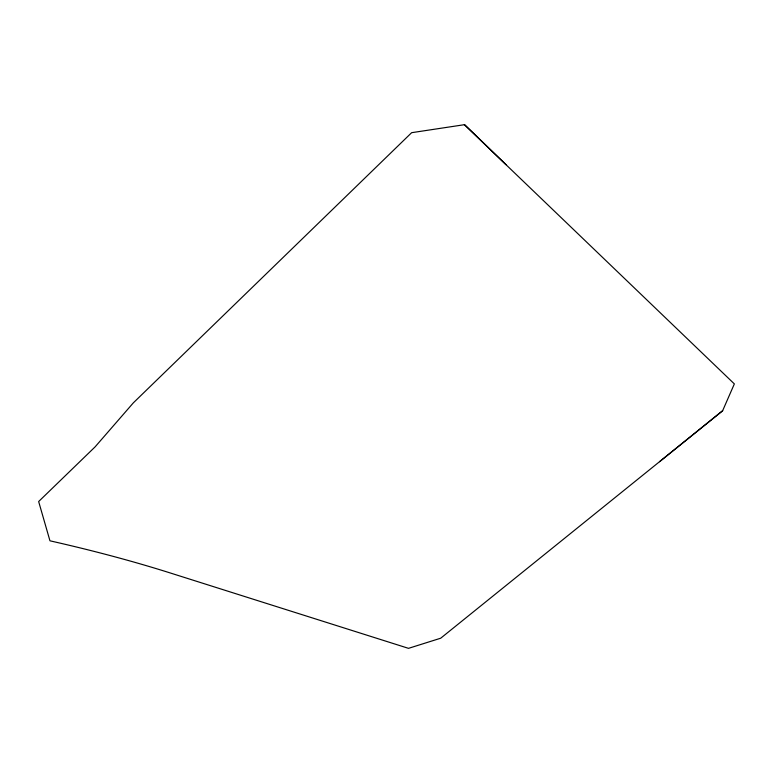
<?xml version="1.0" encoding="UTF-8"?>
<svg xmlns="http://www.w3.org/2000/svg" width="773" height="773" viewBox="0 0 773 773"><rect width="100%" height="100%" fill="white"/><g stroke="black" fill="none" stroke-linecap="round" stroke-linejoin="round"><path stroke-width="1.16" d="M659.514 461.713L722.658 410.666M464.351 124.704L734.35 383.91L722.591 410.83L440.707 638.208L408.511 648.344L170.562 573.064A3782.685 751.588 -10.4 0 0 49.955 540.81L38.65 501.542L95.079 446.891L133.333 402.868L411.642 132.685L464.67 124.656L506.025 164.697"/></g></svg>
